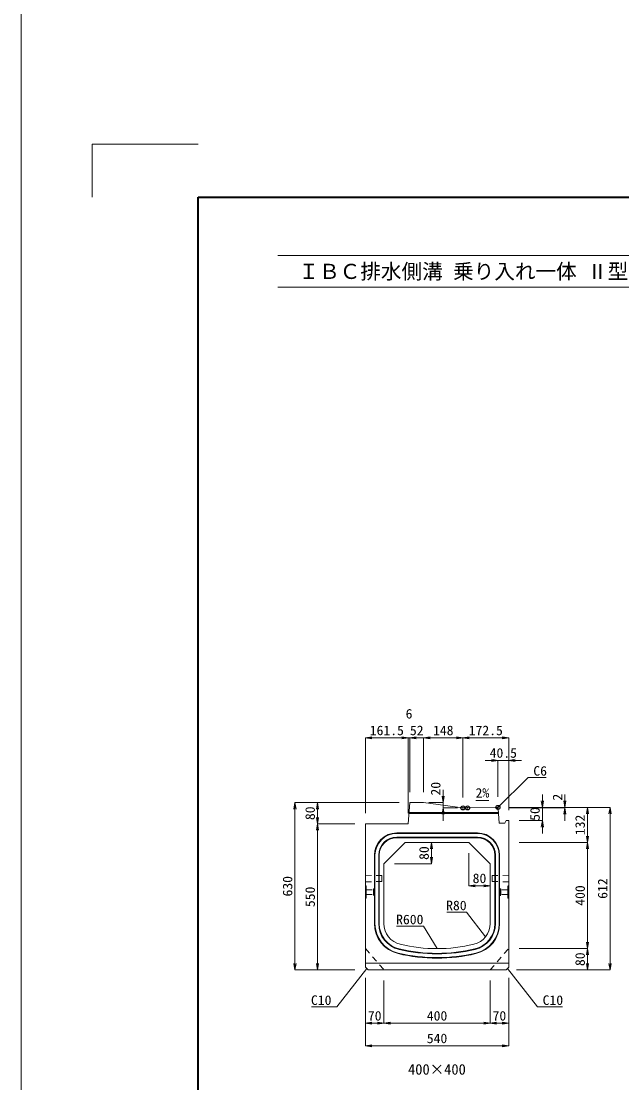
# Model space of a CAD drawing. Units: millimetres at full size; some dimension numbers follow another scale. Extents: x -1267 to 18002, y -8040 to 14480.
# Drawn here: x 8867 to 11131, y -4938 to -938 of the extents above; entities that cross this region are included whole.
import ezdxf
from ezdxf.enums import TextEntityAlignment as Align

# ---------------------------------------------------------------- set-up
doc = ezdxf.new("R2010")
doc.units = ezdxf.units.MM
doc.header["$LTSCALE"] = 30
doc.header["$PDMODE"] = 32
doc.header["$PDSIZE"] = 15
doc.linetypes.add('USER1', pattern=[1.35, 0.75, -0.6])
for name, color, linetype, lineweight in [('0_2', 7, 'Continuous', 13), ('Defpoints_3', 1, 'Continuous', 13), ('インサート', 3, 'USER1', 9), ('吊りマスター', 4, 'USER1', 9), ('図枠', 7, 'Continuous', 5), ('寸法線', 7, 'Continuous', 13), ('引出線', 4, 'Continuous', 13), ('本体', 2, 'Continuous', 13), ('目地', 132, 'Continuous', 5)]:
    doc.layers.add(name, color=color, linetype=linetype, lineweight=lineweight)
doc.layers.add('作業エリア', color=11, linetype='Continuous')
doc.layers.add('文字', color=7, linetype='Continuous')
doc.styles.add('ＭＳ ゴシック', font='')
doc.styles.add('ＭＳ 明朝', font='')
doc.styles.get('ＭＳ ゴシック').set_extended_font_data('MS Gothic')
doc.styles.get('ＭＳ 明朝').set_extended_font_data('MS Mincho')

# ---------------------------------------------------------------- blocks, each defined once
blk = doc.blocks.new('open_arrow')
at = {"color": 0, "linetype": 'Continuous', "lineweight": -2}
blk.add_lwpolyline([(7.5, 1.25), (0, 0), (7.5, -1.25)], dxfattribs=at)

msp = doc.modelspace()

# ---------------------------------------------------------------- linework, layer by layer
at = {"layer": '0_2', "color": 5}
msp.add_line((8867.22, 14480.25), (8867.22, -8040.25), dxfattribs=at)
at = {"layer": 'Defpoints_3'}
for p, q in [((9134.44, -1400.17), (9534.44, -1400.17)), ((9134.44, -1600.17), (9134.44, -1400.17)), ((9134.44, -1400.17), (9534.44, -1400.17)), ((9134.44, -1600.17), (9134.44, -1400.17)), ((9134.44, -1400.17), (9534.44, -1400.17)), ((9134.44, -1600.17), (9134.44, -1400.17))]:
    msp.add_line(p, q, dxfattribs=at)
at = {"layer": 'インサート'}
for p, q in [((10167.64, -4210.51), (10194.64, -4210.51)), ((10167.64, -4210.51), (10167.64, -4227.51)), ((10167.64, -4227.51), (10194.64, -4227.51)), ((10197.64, -4206.51), (10194.64, -4206.51)), ((10194.64, -4206.51), (10194.64, -4231.51)), ((10194.64, -4231.51), (10197.64, -4231.51)), ((10197.64, -4231.51), (10197.64, -4206.51)), ((10671.24, -4206.51), (10674.24, -4206.51)), ((10671.24, -4231.51), (10671.24, -4206.51)), ((10674.24, -4231.51), (10671.24, -4231.51)), ((10674.24, -4206.51), (10674.24, -4231.51)), ((10701.24, -4210.51), (10674.24, -4210.51)), ((10701.24, -4227.51), (10674.24, -4227.51)), ((10701.24, -4210.51), (10701.24, -4227.51))]:
    msp.add_line(p, q, dxfattribs=at)
at = {"layer": '作業エリア'}
for p in [(10531.94, -3902.01), (10549.44, -3902.01), (10663.94, -3899.79)]:
    msp.add_point(p, dxfattribs=at)
at = {"layer": '吊りマスター'}
for p, q in [((10164.44, -4155.51), (10164.44, -4180.51)), ((10164.44, -4155.51), (10226.44, -4157.01)), ((10226.44, -4157.01), (10226.44, -4179.01)), ((10704.44, -4155.51), (10642.44, -4157.01)), ((10642.44, -4157.01), (10642.44, -4179.01)), ((10704.44, -4155.51), (10704.44, -4180.51)), ((10164.44, -4180.51), (10226.44, -4179.01)), ((10704.44, -4180.51), (10642.44, -4179.01))]:
    msp.add_line(p, q, dxfattribs=at)
at = {"layer": '図枠', "lineweight": 40}
for p, q in [((9534.44, -7140.17), (9534.44, -1600.17)), ((9534.44, -1600.17), (17334.44, -1600.17))]:
    msp.add_line(p, q, dxfattribs=at)
at = {"layer": '図枠', "lineweight": 13}
for p, q in [((9834.44, -1820.17), (17034.44, -1820.17)), ((9834.44, -1940.17), (17034.44, -1940.17))]:
    msp.add_line(p, q, dxfattribs=at)
at = {"layer": '寸法線'}
for p, q in [((10325.94, -3637.76), (10164.44, -3637.76)), ((10164.44, -3922.01), (10164.44, -3637.76)), ((10355.94, -3637.76), (10301.94, -3637.76)), ((10325.94, -3922.01), (10325.94, -3637.76)), ((10325.94, -3922.01), (10325.94, -3637.76)), ((10431.94, -3637.76), (10331.94, -3637.76)), ((10331.94, -3842.01), (10331.94, -3637.76)), ((10331.94, -3842.01), (10331.94, -3637.76)), ((10383.94, -3842.01), (10383.94, -3637.76)), ((10531.94, -3637.76), (10383.94, -3637.76)), ((10383.94, -3842.01), (10383.94, -3637.76)), ((10704.44, -3637.76), (10531.94, -3637.76)), ((10531.94, -3862.01), (10531.94, -3637.76)), ((10531.94, -3862.01), (10531.94, -3637.76)), ((10704.44, -3909.79), (10704.44, -3637.76)), ((10615.94, -3722.76), (10752.44, -3722.76)), ((10663.94, -3859.79), (10663.94, -3722.76)), ((10704.44, -3909.79), (10704.44, -3722.76)), ((10457.27, -3950.01), (10457.27, -3834.01)), ((10831.42, -3997.79), (10831.42, -3851.79)), ((10916.42, -3950.01), (10916.42, -3851.79)), ((9898.91, -4512.01), (9898.91, -3882.01)), ((10291.94, -3882.01), (9898.91, -3882.01)), ((9983.91, -3962.01), (9983.91, -3882.01)), ((10291.94, -3882.01), (9983.91, -3882.01)), ((10403.94, -3882.01), (10457.27, -3882.01)), ((10511.94, -3902.01), (10457.27, -3902.01)), ((10703.94, -3899.79), (11001.42, -3899.79)), ((10703.94, -3899.79), (10916.42, -3899.79)), ((10703.94, -3899.79), (11086.42, -3899.79)), ((10703.94, -3899.79), (10831.42, -3899.79)), ((10703.94, -3902.01), (10916.42, -3902.01)), ((11001.42, -4032.01), (11001.42, -3899.79)), ((11086.42, -4512.01), (11086.42, -3899.79)), ((10744.44, -3949.79), (10831.42, -3949.79)), ((9983.91, -4512.01), (9983.91, -3962.01)), ((10124.44, -3962.01), (9983.91, -3962.01)), ((10124.44, -3962.01), (9983.91, -3962.01)), ((10413.29, -4112.01), (10413.29, -4032.01)), ((10744.44, -4032.01), (11001.42, -4032.01)), ((10744.44, -4032.01), (11001.42, -4032.01)), ((11001.42, -4432.01), (11001.42, -4032.01)), ((10554.44, -4072.01), (10554.44, -4195.09)), ((10274.44, -4112.01), (10413.29, -4112.01)), ((10554.44, -4195.09), (10634.44, -4195.09)), ((10744.44, -4432.01), (11001.42, -4432.01)), ((10744.44, -4432.01), (11001.42, -4432.01)), ((11001.42, -4512.01), (11001.42, -4432.01)), ((10124.44, -4512.01), (9898.91, -4512.01)), ((10124.44, -4512.01), (9983.91, -4512.01)), ((10734.44, -4512.01), (11001.42, -4512.01)), ((10734.44, -4512.01), (11086.42, -4512.01)), ((10164.44, -4542.01), (10164.44, -4713.16)), ((10164.44, -4542.01), (10164.44, -4798.16)), ((10234.44, -4552.01), (10234.44, -4713.16)), ((10234.44, -4552.01), (10234.44, -4713.16)), ((10634.44, -4552.01), (10634.44, -4713.16)), ((10634.44, -4552.01), (10634.44, -4713.16)), ((10704.44, -4542.01), (10704.44, -4713.16)), ((10704.44, -4542.01), (10704.44, -4798.16)), ((10164.44, -4713.16), (10234.44, -4713.16)), ((10234.44, -4713.16), (10634.44, -4713.16)), ((10634.44, -4713.16), (10704.44, -4713.16)), ((10164.44, -4798.16), (10704.44, -4798.16))]:
    msp.add_line(p, q, dxfattribs=at)
at = {"layer": '引出線'}
for points in [[(10661.19, -3902.84), (10777.3, -3787.54), (10845.64, -3787.54)], [(10580.3, -3874.34), (10629.01, -3873.36), (10580.27, -3874.34)], [(10617.2, -4387.58), (10545.94, -4294.47), (10471.27, -4294.47)], [(10434.44, -4432.01), (10383.07, -4347.26), (10282.07, -4347.26)], [(10169.44, -4507.01), (10056.46, -4651.44), (9961.79, -4651.44)], [(10699.44, -4507.01), (10812.42, -4651.44), (10907.09, -4651.44)]]:
    msp.add_lwpolyline(points, dxfattribs=at)
at = {"layer": '本体'}
for p, q in [((10325.94, -3962.01), (10331.94, -3882.01)), ((10331.94, -3882.01), (10383.94, -3882.01)), ((10383.94, -3882.01), (10530.61, -3901.83)), ((10533.28, -3902.01), (10549.44, -3902.01)), ((10549.44, -3902.01), (10657.94, -3899.91)), ((10657.94, -3899.91), (10664.44, -3905.77)), ((10664.44, -3905.77), (10668.94, -3959.79)), ((10668.94, -3959.79), (10689.44, -3959.79)), ((10689.44, -3959.79), (10694.44, -3949.79)), ((10694.44, -3949.79), (10704.44, -3949.79)), ((10704.44, -4502.01), (10704.44, -3949.79)), ((10164.44, -4502.01), (10164.44, -3962.01)), ((10325.94, -3962.01), (10164.44, -3962.01)), ((10234.44, -4112.01), (10314.44, -4032.01)), ((10314.44, -4032.01), (10554.44, -4032.01)), ((10554.44, -4032.01), (10634.44, -4112.01)), ((10234.44, -4337.97), (10234.44, -4112.01)), ((10634.44, -4112.01), (10634.44, -4337.97)), ((10174.44, -4512.01), (10164.44, -4502.01)), ((10174.44, -4512.01), (10694.44, -4512.01)), ((10694.44, -4512.01), (10704.44, -4502.01))]:
    msp.add_line(p, q, dxfattribs=at)
at = {"layer": '本体', "lineweight": 9}
for p, q in [((10164.44, -4194.51), (10167.64, -4196.51)), ((10167.64, -4196.51), (10167.64, -4241.51)), ((10704.44, -4194.51), (10701.24, -4196.51)), ((10701.24, -4196.51), (10701.24, -4241.51)), ((10167.64, -4241.51), (10164.44, -4243.51)), ((10701.24, -4241.51), (10704.44, -4243.51)), ((10164.44, -4487.01), (10704.44, -4487.01))]:
    msp.add_line(p, q, dxfattribs=at)
at = {"layer": '本体', "linetype": 'USER1', "lineweight": 9}
for p, q in [((10164.44, -4432.01), (10234.44, -4512.01)), ((10634.44, -4512.01), (10704.44, -4432.01))]:
    msp.add_line(p, q, dxfattribs=at)
at = {"layer": '本体'}
for centre, radius, start, end in [((10533.28, -3882.01), 20, 262.30395, 270), ((10314.44, -4337.97), 80, 180, 256.65764), ((10554.44, -4337.97), 80, 283.34236, 0), ((10434.44, -3832.01), 600, 256.65764, 283.34236)]:
    msp.add_arc(centre, radius, start, end, dxfattribs=at)
at = {"layer": '目地'}
for p, q in [((10665.54, -3919.01), (10329.16, -3919.01)), ((10665.87, -3923.01), (10328.86, -3923.01)), ((10586.44, -3996.01), (10282.44, -3996.01)), ((10586.44, -3998.01), (10282.44, -3998.01)), ((10586.44, -4012.01), (10282.44, -4012.01)), ((10586.44, -4014.01), (10282.44, -4014.01)), ((10198.44, -4080.01), (10198.44, -4337.97)), ((10200.44, -4080.01), (10200.44, -4337.97)), ((10214.44, -4080.01), (10214.44, -4337.97)), ((10216.44, -4080.01), (10216.44, -4337.97)), ((10652.44, -4337.97), (10652.44, -4080.01)), ((10654.44, -4337.97), (10654.44, -4080.01)), ((10668.44, -4337.97), (10668.44, -4080.01)), ((10670.44, -4337.97), (10670.44, -4080.01))]:
    msp.add_line(p, q, dxfattribs=at)
for centre, radius, start, end in [((10282.44, -4080.01), 84, 90, 180), ((10282.44, -4080.01), 82, 90, 180), ((10586.44, -4080.01), 84, 0, 90), ((10586.44, -4080.01), 82, 0, 90), ((10282.44, -4080.01), 68, 90, 180), ((10282.44, -4080.01), 66, 90, 180), ((10586.44, -4080.01), 68, 0, 90), ((10586.44, -4080.01), 66, 0, 90), ((10314.44, -4337.97), 116, 180, 256.65764), ((10314.44, -4337.97), 114, 180, 256.65764), ((10314.44, -4337.97), 100, 180, 256.65764), ((10314.44, -4337.97), 98, 180, 256.65764), ((10554.44, -4337.97), 98, 283.34236, 0), ((10554.44, -4337.97), 100, 283.34236, 0), ((10554.44, -4337.97), 114, 283.34236, 0), ((10554.44, -4337.97), 116, 283.34236, 0), ((10434.44, -3832.01), 620, 256.65764, 283.34236), ((10434.44, -3832.01), 618, 256.65764, 283.34236), ((10434.44, -3832.01), 636, 256.65764, 283.34236), ((10434.44, -3832.01), 634, 256.65764, 283.34236)]:
    msp.add_arc(centre, radius, start, end, dxfattribs=at)

# ---------------------------------------------------------------- block references
at = {"layer": '寸法線', "xscale": 3.2, "yscale": 3.2}
for p in [(10164.44, -3637.76), (10331.94, -3637.76), (10383.94, -3637.76), (10383.94, -3637.76), (10531.94, -3637.76), (10704.44, -3722.76), (10554.44, -4195.09), (10164.44, -4713.16), (10234.44, -4713.16), (10634.44, -4713.16), (10164.44, -4798.16)]:
    msp.add_blockref('open_arrow', p, dxfattribs=at)
for p, rotation in [((10325.94, -3637.76), 180), ((10531.94, -3637.76), 180), ((10704.44, -3637.76), 180), ((10663.94, -3722.76), 180), ((10457.27, -3882.01), 90), ((10831.42, -3899.79), 90), ((10916.42, -3899.79), 90), ((9898.91, -3882.01), 270), ((9983.91, -3882.01), 270), ((10457.27, -3902.01), 270), ((10916.42, -3902.01), 270), ((11001.42, -3899.79), 270), ((11086.42, -3899.79), 270), ((9983.91, -3962.01), 90), ((10831.42, -3949.79), 270), ((9983.91, -3962.01), 270), ((10413.29, -4032.01), 270), ((11001.42, -4032.01), 90), ((11001.42, -4032.01), 270), ((10413.29, -4112.01), 90), ((10634.44, -4195.09), 180), ((11001.42, -4432.01), 90), ((11001.42, -4432.01), 270), ((9898.91, -4512.01), 90), ((9983.91, -4512.01), 90), ((11001.42, -4512.01), 90), ((11086.42, -4512.01), 90), ((10234.44, -4713.16), 180), ((10634.44, -4713.16), 180), ((10704.44, -4713.16), 180), ((10704.44, -4798.16), 180)]:
    msp.add_blockref('open_arrow', p, dxfattribs=dict(at, rotation=rotation))
at = {"layer": '引出線'}
for p, xscale, yscale, rotation in [((10580.3, -3874.34), 0.16, 0.16, 1.1), ((10661.19, -3902.84), 0.16, 0.16, 44.8), ((10617.2, -4387.58), 0.133, 0.133, 127.4), ((10434.44, -4432.01), 0.133, 0.133, 121.2), ((10169.44, -4507.01), 0.16, 0.16, 232), ((10699.44, -4507.01), 0.16, 0.16, 308)]:
    msp.add_blockref('open_arrow', p, dxfattribs=dict(at, xscale=xscale, yscale=yscale, rotation=rotation))

# ---------------------------------------------------------------- texts
at = {"layer": '図枠', "style": 'ＭＳ ゴシック'}
msp.add_text('\u3000ＩＢＣ排水側溝 乗り入れ一体 Ⅱ型 防草タイプ H=0-20 400型 断面図', height=56.96, dxfattribs=at).set_placement((9834.44, -1880.17), align=Align.MIDDLE_LEFT)
at = {"layer": '寸法線', "style": 'ＭＳ 明朝', "width": 1.05}
for s, p in [('6', (10328.94, -3546.92)), ('161.5', (10245.19, -3609.76)), ('52', (10357.94, -3609.76)), ('148', (10457.94, -3609.76)), ('172.5', (10618.19, -3609.76)), ('40.5', (10684.19, -3694.76)), ('80', (10594.44, -4167.09)), ('70', (10199.44, -4685.16)), ('400', (10434.44, -4685.16)), ('70', (10669.44, -4685.16)), ('540', (10434.44, -4770.16))]:
    msp.add_text(s, height=36.03, dxfattribs=at).set_placement(p, align=Align.MIDDLE_CENTER)
for s, p in [('20', (10429.27, -3829.5)), ('2', (10888.42, -3861.33)), ('80', (9955.91, -3922.01)), ('50', (10803.42, -3924.79)), ('132', (10973.42, -3965.9)), ('80', (10385.29, -4072.01)), ('630', (9870.91, -4197.01)), ('400', (10973.42, -4232.01)), ('612', (11058.42, -4205.9)), ('550', (9955.91, -4237.01)), ('80', (10973.42, -4472.01))]:
    msp.add_text(s, height=36.03, rotation=90, dxfattribs=at).set_placement(p, align=Align.MIDDLE_CENTER)
at = {"layer": '引出線', "style": 'ＭＳ 明朝', "width": 1.05}
for s, p in [('C6', (10797.3, -3744.34)), ('C10', (10832.42, -4608.24))]:
    msp.add_text(s, height=36.03, dxfattribs=at).set_placement(p, align=Align.TOP_LEFT)
msp.add_text('2%', height=36.03, rotation=1.146, dxfattribs=at).set_placement((10579.33, -3827.45), align=Align.TOP_LEFT)
for s, p in [('R80', (10545.94, -4251.27)), ('R600', (10383.07, -4304.06)), ('C10', (10036.46, -4608.24))]:
    msp.add_text(s, height=36.03, dxfattribs=at).set_placement(p, align=Align.TOP_RIGHT)
at = {"layer": '文字', "style": 'ＭＳ 明朝'}
msp.add_text('400×400', height=40.03, dxfattribs=at).set_placement((10433.96, -4886.98), align=Align.MIDDLE_CENTER)

doc.saveas('drawing.dxf')
